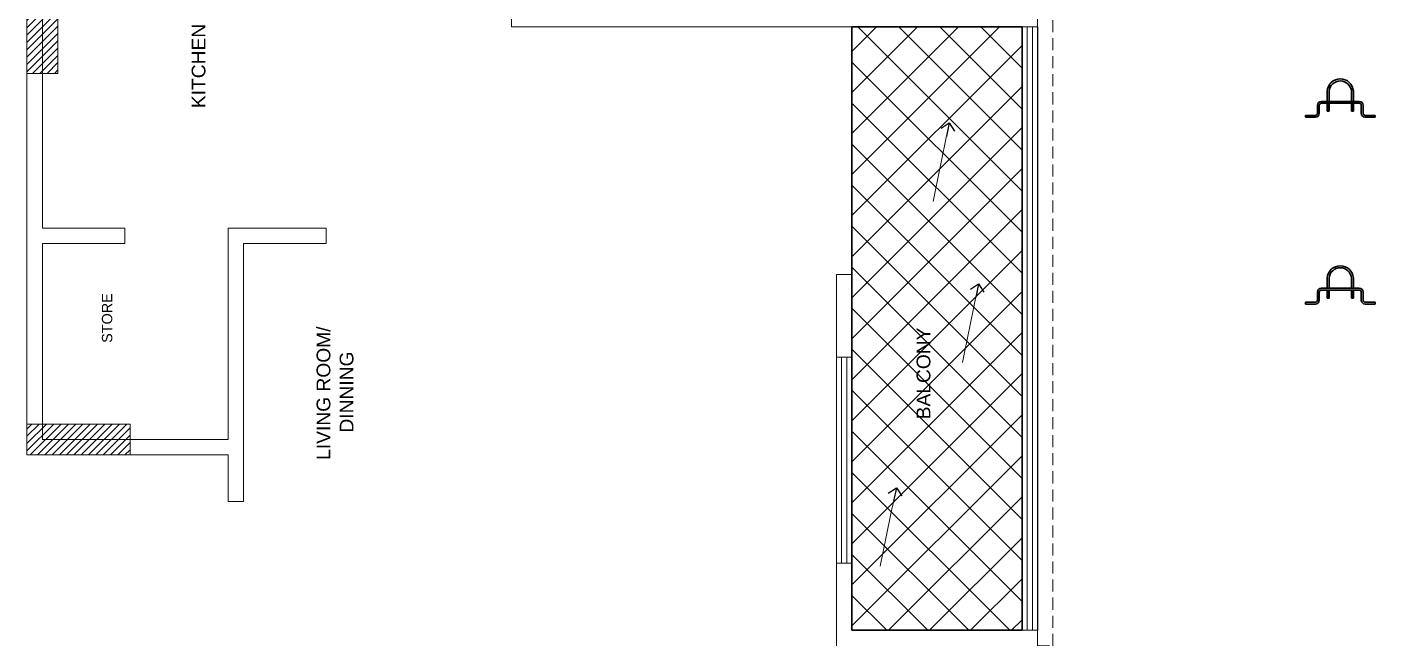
# Model space of a CAD drawing. Header units: inches. Extents: x 1807 to 67852, y 1160 to 20242.
# Drawn here: x 33241.3 to 33633.5, y 8972.9 to 9150.7 of the extents above; entities that cross this region are included whole.
import ezdxf

# ---------------------------------------------------------------- set-up
doc = ezdxf.new("R2010")
doc.units = ezdxf.units.IN
doc.header["$MEASUREMENT"] = 0
doc.linetypes.add('DASHED', pattern=[0.75, 0.5, -0.25])
doc.layers.get('0').update_dxf_attribs({"lineweight": 20})
for name, color, linetype, lineweight in [('AP_TEXT', 7, 'Continuous', 13), ('COLD WATER', 4, 'Continuous', 30), ('column_01', 7, 'Continuous', 18), ('HATCH', 8, 'Continuous', 0), ('N.WALL', 7, 'Continuous', 25), ('PROJ.', 8, 'DASHED', 20), ('RAILING', 8, 'Continuous', 25), ('Railing 01', 8, 'Continuous', 18), ('SUNK', 216, 'Continuous', 30), ('SUNK HTACH', 165, 'Continuous', 15), ('wall', 7, 'Continuous', 20), ('WINDOW', 8, 'Continuous', 15)]:
    doc.layers.add(name, color=color, linetype=linetype, lineweight=lineweight)
doc.styles.add('Krupalu', font='arial.ttf', dxfattribs={"height": 8})
doc.styles.add('Krupalu 1', font='arial.ttf')
doc.dimstyles.new('Krupalu', dxfattribs={"dimtxt": 4, "dimasz": 4, "dimexe": 0, "dimexo": 0, "dimgap": 0.09, "dimtad": 0, "dimtoh": 1, "dimdec": 0, "dimzin": 3, "dimdsep": 46, "dimlunit": 4, "dimtxsty": 'Krupalu', "dimblk": 'DOTSMALL', "dimcen": 0, "dimse1": 1, "dimse2": 1, "dimclrd": 256, "dimclre": 256, "dimclrt": 7, "dimadec": 0, "dimazin": 0, "dimtfac": 1, "dimtdec": 0, "dimtofl": 0, "dimtmove": 1, "dimatfit": 0, "dimldrblk": 'OPEN90', "dimfxl": 1, "dimtolj": 1, "dimtzin": 0, "dimlwd": -1, "dimarcsym": 0})
pattern_1 = [(45, (-2883.8112, 0), (-1.0606601718, 1.0606601718), [])]
pattern_2 = [(135, (33930.05652, 6419.67034), (0.20375861, 0.20375861), []), (135, (33929.85276, 6419.67034), (0.20375861, 0.20375861), [0.144079095, -0.072039548])]
pattern_3 = [(45, (33316.70546, 6419.67034), (-0.20375861, 0.20375861), []), (45, (33316.90922, 6419.67034), (-0.20375861, 0.20375861), [0.144079095, -0.072039548])]
pattern_4 = [(135, (33930.05652, 6365.31502), (0.20375861, 0.20375861), []), (135, (33929.85276, 6365.31502), (0.20375861, 0.20375861), [0.144079095, -0.072039548])]
pattern_5 = [(45, (33316.70546, 6365.31502), (-0.20375861, 0.20375861), []), (45, (33316.90922, 6365.31502), (-0.20375861, 0.20375861), [0.144079095, -0.072039548])]

# ---------------------------------------------------------------- blocks, each defined once
blk = doc.blocks.new('dfhtutrut')
at = {"layer": 'HATCH'}
h = blk.add_hatch(dxfattribs=at)
h.set_pattern_fill('ANSI31', color=256, scale=12, style=0)
h.set_pattern_definition(pattern_1)
h.paths.add_polyline_path([(142938.93, -630490.48), (142938.93, -630520.48), (142947.93, -630520.48), (142947.93, -630490.48)])
h = blk.add_hatch(dxfattribs=at)
h.set_pattern_fill('ANSI31', color=256, scale=12, style=0)
h.set_pattern_definition(pattern_1)
h.paths.add_polyline_path([(142938.93, -630631.48), (142968.93, -630631.48), (142968.93, -630622.48), (142938.93, -630622.48)])
at = {"layer": 'column_01'}
for points in [[(142938.93, -630490.48), (142938.93, -630520.48), (142947.93, -630520.48), (142947.93, -630490.48)], [(142938.93, -630631.48), (142968.93, -630631.48), (142968.93, -630622.48), (142938.93, -630622.48)]]:
    blk.add_lwpolyline(points, close=True, dxfattribs=at)
blk = doc.blocks.new('_DotSmall')
at = {"color": 0, "linetype": 'ByBlock', "const_width": 0.5}
blk.add_lwpolyline([(-0.0625, 0, 1), (0.0625, 0, 1)], format="xyb", close=True, dxfattribs=at)
blk = doc.blocks.new('_Open90')
at = {"color": 0, "linetype": 'ByBlock', "lineweight": -2}
for p, q in [((0, 0), (-1, 0)), ((-0.5, 0.5), (0, 0)), ((0, 0), (-0.5, -0.5))]:
    blk.add_line(p, q, dxfattribs=at)

msp = doc.modelspace()

# ---------------------------------------------------------------- hatches: boundary and pattern name
at = {"layer": 'COLD WATER'}
h = msp.add_hatch(dxfattribs=at)
h.set_pattern_fill('ANSI33', color=256, scale=1.152633, style=0)
h.set_pattern_definition(pattern_3)
h.paths.add_polyline_path([(33620.11, 9128.49), (33619.57, 9128.49), (33619.57, 9126.18), (33620.11, 9126.18)])
h = msp.add_hatch(dxfattribs=at)
h.set_pattern_fill('ANSI33', color=256, scale=1.152633, style=0)
h.set_pattern_definition(pattern_3)
h.paths.add_polyline_path([(33620.11, 9128.49), (33619.57, 9128.49), (33619.57, 9126.18), (33620.11, 9126.18)])
h = msp.add_hatch(dxfattribs=at)
h.set_pattern_fill('ANSI33', color=256, scale=1.152633, style=0)
h.set_pattern_definition(pattern_2)
h.paths.add_polyline_path([(33626.65, 9128.49), (33627.19, 9128.49), (33627.19, 9126.18), (33626.65, 9126.18)])
h = msp.add_hatch(dxfattribs=at)
h.set_pattern_fill('ANSI33', color=256, scale=1.152633, style=0)
h.set_pattern_definition(pattern_2)
h.paths.add_polyline_path([(33626.65, 9128.49), (33627.19, 9128.49), (33627.19, 9126.18), (33626.65, 9126.18)])
h = msp.add_hatch(dxfattribs=at)
h.set_pattern_fill('ANSI33', color=256, scale=1.152633, style=0)
h.set_pattern_definition(pattern_5)
h.paths.add_polyline_path([(33620.11, 9074.13), (33619.57, 9074.13), (33619.57, 9071.83), (33620.11, 9071.83)])
h = msp.add_hatch(dxfattribs=at)
h.set_pattern_fill('ANSI33', color=256, scale=1.152633, style=0)
h.set_pattern_definition(pattern_5)
h.paths.add_polyline_path([(33620.11, 9074.13), (33619.57, 9074.13), (33619.57, 9071.83), (33620.11, 9071.83)])
h = msp.add_hatch(dxfattribs=at)
h.set_pattern_fill('ANSI33', color=256, scale=1.152633, style=0)
h.set_pattern_definition(pattern_4)
h.paths.add_polyline_path([(33626.65, 9074.13), (33627.19, 9074.13), (33627.19, 9071.83), (33626.65, 9071.83)])
h = msp.add_hatch(dxfattribs=at)
h.set_pattern_fill('ANSI33', color=256, scale=1.152633, style=0)
h.set_pattern_definition(pattern_4)
h.paths.add_polyline_path([(33626.65, 9074.13), (33627.19, 9074.13), (33627.19, 9071.83), (33626.65, 9071.83)])
at = {"layer": 'SUNK HTACH', "ltscale": 10}
h = msp.add_hatch(dxfattribs=at)
h.set_pattern_fill('ANSI37', color=114, scale=67.5, angle=180, style=0)
h.set_pattern_definition([(135, (38121.4615, -55328.927), (5.9662135, 5.9662135), []), (45, (38121.4615, -55328.927), (5.9662135, -5.9662135), [])])
h.paths.add_polyline_path([(33481.29, 8975.17), (33530.79, 8975.17), (33530.79, 9150.67), (33481.29, 9150.67)])

# ---------------------------------------------------------------- linework, layer by layer
at = {"layer": 'COLD WATER'}
for p, q in [((33619.57, 9132), (33619.57, 9129.03)), ((33619.57, 9132), (33619.57, 9129.03)), ((33620.11, 9132), (33620.11, 9129.03)), ((33620.11, 9132), (33620.11, 9129.03)), ((33626.65, 9132), (33626.65, 9129.03)), ((33626.65, 9132), (33626.65, 9129.03)), ((33627.19, 9132), (33627.19, 9129.03)), ((33627.19, 9132), (33627.19, 9129.03)), ((33616.73, 9125.54), (33616.73, 9127.91)), ((33617.27, 9125.54), (33617.27, 9127.91)), ((33617.85, 9129.03), (33620.11, 9129.03)), ((33617.85, 9128.49), (33628.91, 9128.49)), ((33617.85, 9128.49), (33628.91, 9128.49)), ((33620.11, 9129.03), (33626.65, 9129.03)), ((33628.91, 9129.03), (33626.65, 9129.03)), ((33629.49, 9125.54), (33629.49, 9127.91)), ((33629.49, 9125.54), (33629.49, 9127.91)), ((33630.03, 9125.54), (33630.03, 9127.91)), ((33630.03, 9125.54), (33630.03, 9127.91)), ((33613.27, 9124.42), (33613.27, 9124.96)), ((33613.27, 9124.96), (33616.15, 9124.96)), ((33613.27, 9124.96), (33616.15, 9124.96)), ((33613.27, 9124.42), (33616.15, 9124.42)), ((33613.27, 9124.42), (33616.15, 9124.42)), ((33620.11, 9126.18), (33619.57, 9126.18)), ((33620.11, 9126.18), (33619.57, 9126.18)), ((33626.68, 9126.18), (33627.19, 9126.18)), ((33626.68, 9126.18), (33627.19, 9126.18)), ((33630.61, 9124.96), (33633.49, 9124.96)), ((33630.61, 9124.96), (33633.49, 9124.96)), ((33633.49, 9124.42), (33630.61, 9124.42)), ((33630.61, 9124.42), (33633.49, 9124.42)), ((33633.49, 9124.42), (33630.61, 9124.42)), ((33630.61, 9124.42), (33633.49, 9124.42)), ((33633.49, 9124.42), (33633.49, 9124.96)), ((33633.49, 9124.42), (33633.49, 9124.96)), ((33633.49, 9124.42), (33633.49, 9124.96)), ((33619.57, 9077.65), (33619.57, 9074.67)), ((33619.57, 9077.65), (33619.57, 9074.67)), ((33620.11, 9077.65), (33620.11, 9074.67)), ((33620.11, 9077.65), (33620.11, 9074.67)), ((33626.65, 9077.65), (33626.65, 9074.67)), ((33626.65, 9077.65), (33626.65, 9074.67)), ((33627.19, 9077.65), (33627.19, 9074.67)), ((33627.19, 9077.65), (33627.19, 9074.67)), ((33616.73, 9071.18), (33616.73, 9073.55)), ((33617.27, 9071.18), (33617.27, 9073.55)), ((33617.85, 9074.67), (33620.11, 9074.67)), ((33617.85, 9074.13), (33628.91, 9074.13)), ((33617.85, 9074.13), (33628.91, 9074.13)), ((33620.11, 9071.83), (33619.57, 9071.83)), ((33620.11, 9071.83), (33619.57, 9071.83)), ((33620.11, 9074.67), (33626.65, 9074.67)), ((33628.91, 9074.67), (33626.65, 9074.67)), ((33626.68, 9071.83), (33627.19, 9071.83)), ((33626.68, 9071.83), (33627.19, 9071.83)), ((33629.49, 9071.18), (33629.49, 9073.55)), ((33629.49, 9071.18), (33629.49, 9073.55)), ((33630.03, 9071.18), (33630.03, 9073.55)), ((33630.03, 9071.18), (33630.03, 9073.55)), ((33613.27, 9070.06), (33613.27, 9070.61)), ((33613.27, 9070.61), (33616.15, 9070.61)), ((33613.27, 9070.61), (33616.15, 9070.61)), ((33613.27, 9070.06), (33616.15, 9070.06)), ((33613.27, 9070.06), (33616.15, 9070.06)), ((33630.61, 9070.61), (33633.49, 9070.61)), ((33630.61, 9070.61), (33633.49, 9070.61)), ((33633.49, 9070.06), (33630.61, 9070.06)), ((33630.61, 9070.06), (33633.49, 9070.06)), ((33633.49, 9070.06), (33630.61, 9070.06)), ((33630.61, 9070.06), (33633.49, 9070.06)), ((33633.49, 9070.06), (33633.49, 9070.61)), ((33633.49, 9070.06), (33633.49, 9070.61)), ((33633.49, 9070.06), (33633.49, 9070.61))]:
    msp.add_line(p, q, dxfattribs=at)
at = {"layer": 'COLD WATER', "ltscale": 50}
for p, q in [((33633.49, 9124.42), (33633.49, 9124.87)), ((33633.49, 9070.06), (33633.49, 9070.52))]:
    msp.add_line(p, q, dxfattribs=at)
at = {"layer": 'COLD WATER'}
for points in [[(33619.57, 9126.18), (33619.57, 9128.49)], [(33619.57, 9126.18), (33619.57, 9128.49)], [(33620.11, 9126.18), (33620.11, 9128.49)], [(33620.11, 9126.18), (33620.11, 9128.49)], [(33626.65, 9126.18), (33626.65, 9128.49)], [(33626.65, 9126.18), (33626.65, 9128.49)], [(33627.19, 9126.18), (33627.19, 9128.49)], [(33627.19, 9126.18), (33627.19, 9128.49)], [(33619.57, 9071.83), (33619.57, 9074.13)], [(33619.57, 9071.83), (33619.57, 9074.13)], [(33620.11, 9071.83), (33620.11, 9074.13)], [(33620.11, 9071.83), (33620.11, 9074.13)], [(33626.65, 9071.83), (33626.65, 9074.13)], [(33626.65, 9071.83), (33626.65, 9074.13)], [(33627.19, 9071.83), (33627.19, 9074.13)], [(33627.19, 9071.83), (33627.19, 9074.13)]]:
    msp.add_lwpolyline(points, dxfattribs=at)
for centre, radius, start, end in [((33623.38, 9131.74), 3.82, 3.856, 176.144), ((33623.38, 9131.74), 3.82, 3.856, 176.144), ((33623.38, 9131.74), 3.24, 3.856, 176.144), ((33623.38, 9131.74), 3.24, 3.856, 176.144), ((33617.85, 9127.91), 1.12, 90, 180), ((33617.85, 9127.91), 0.576, 90, 180), ((33617.85, 9127.91), 0.576, 90, 180), ((33628.91, 9127.91), 1.12, 0, 90), ((33628.91, 9127.91), 0.576, 0, 90), ((33628.91, 9127.91), 0.576, 0, 90), ((33616.15, 9125.54), 1.12, 270, 0), ((33616.15, 9125.54), 0.576, 270, 0), ((33630.61, 9125.54), 1.12, 180, 270), ((33630.61, 9125.54), 1.12, 180, 270), ((33630.61, 9125.54), 0.576, 180, 270), ((33630.61, 9125.54), 0.576, 180, 270), ((33623.38, 9077.39), 3.82, 3.856, 176.144), ((33623.38, 9077.39), 3.82, 3.856, 176.144), ((33623.38, 9077.39), 3.24, 3.856, 176.144), ((33623.38, 9077.39), 3.24, 3.856, 176.144), ((33617.85, 9073.55), 1.12, 90, 180), ((33617.85, 9073.55), 0.576, 90, 180), ((33617.85, 9073.55), 0.576, 90, 180), ((33628.91, 9073.55), 1.12, 0, 90), ((33628.91, 9073.55), 0.576, 0, 90), ((33628.91, 9073.55), 0.576, 0, 90), ((33616.15, 9071.18), 1.12, 270, 0), ((33616.15, 9071.18), 0.576, 270, 0), ((33630.61, 9071.18), 1.12, 180, 270), ((33630.61, 9071.18), 1.12, 180, 270), ((33630.61, 9071.18), 0.576, 180, 270), ((33630.61, 9071.18), 0.576, 180, 270)]:
    msp.add_arc(centre, radius, start, end, dxfattribs=at)
at = {"layer": 'PROJ.', "ltscale": 7}
msp.add_lwpolyline([(33535.29, 8970.67), (33539.79, 8970.67), (33539.79, 9399.67), (33535.29, 9399.67)], dxfattribs=at)
at = {"layer": 'RAILING'}
for p, q in [((33530.79, 9150.67), (33530.79, 8975.17)), ((33535.29, 9150.67), (33535.29, 8975.17))]:
    msp.add_line(p, q, dxfattribs=at)
at = {"layer": 'Railing 01'}
for p, q in [((33532.29, 9150.67), (33532.29, 8975.17)), ((33533.79, 9150.67), (33533.79, 8975.17))]:
    msp.add_line(p, q, dxfattribs=at)
at = {"layer": 'SUNK'}
msp.add_lwpolyline([(33481.29, 8975.17), (33530.79, 8975.17), (33530.79, 9150.67), (33481.29, 9150.67)], close=True, dxfattribs=at)
at = {"layer": 'wall'}
for p, q in [((33241.29, 9279.67), (33241.29, 9026.17)), ((33245.79, 9279.67), (33245.79, 9092.17)), ((33382.29, 9239.17), (33382.29, 9150.67)), ((33535.29, 9150.67), (33535.29, 9155.17)), ((33382.29, 9150.67), (33535.29, 9150.67)), ((33269.79, 9092.17), (33245.79, 9092.17)), ((33269.79, 9092.17), (33269.79, 9087.67)), ((33328.29, 9092.17), (33299.79, 9092.17)), ((33299.79, 9092.17), (33299.79, 9030.67)), ((33328.29, 9092.17), (33328.29, 9087.67)), ((33269.79, 9087.67), (33245.79, 9087.67)), ((33245.79, 9087.67), (33245.79, 9030.67)), ((33328.29, 9087.67), (33304.29, 9087.67)), ((33304.29, 9087.67), (33304.29, 9012.67)), ((33476.79, 9078.67), (33481.29, 9078.67)), ((33476.79, 9078.67), (33476.79, 9054.67)), ((33481.29, 9078.67), (33481.29, 9054.67)), ((33476.79, 9054.67), (33481.29, 9054.67)), ((33299.79, 9030.67), (33245.79, 9030.67)), ((33299.79, 9026.17), (33241.29, 9026.17)), ((33299.79, 9026.17), (33299.79, 9012.67)), ((33304.29, 9012.67), (33299.79, 9012.67)), ((33476.79, 8994.67), (33481.29, 8994.67)), ((33476.79, 8994.67), (33476.79, 8970.67)), ((33481.29, 8994.67), (33481.29, 8975.17)), ((33535.29, 8975.17), (33481.29, 8975.17)), ((33535.29, 8975.17), (33535.29, 8966.17))]:
    msp.add_line(p, q, dxfattribs=at)
at = {"layer": 'WINDOW'}
for p, q in [((33476.79, 9054.67), (33476.79, 8994.67)), ((33478.29, 9054.67), (33478.29, 8994.67)), ((33479.79, 9054.67), (33479.79, 8994.67)), ((33481.29, 9054.67), (33481.29, 8994.67))]:
    msp.add_line(p, q, dxfattribs=at)

# ---------------------------------------------------------------- block references
at = {"layer": 'column_01'}
msp.add_blockref('dfhtutrut', (-109697.64, 639657.65), dxfattribs=at)

# ---------------------------------------------------------------- texts
at = {"layer": 'AP_TEXT', "style": 'Krupalu 1'}
for s, height, p in [('KITCHEN', 4, (33293.21, 9127.06)), ('STORE ', 3, (33266.09, 9058.79)), ('LIVING ROOM/', 4, (33329.55, 9024.75)), ('BALCONY', 4, (33504.12, 9036.54)), ('DINNING', 4, (33336.27, 9032.68))]:
    msp.add_text(s, height=height, rotation=90, dxfattribs=at).set_placement(p)

# ---------------------------------------------------------------- leaders
at = {"layer": 'N.WALL', "color": 1, "path_type": 1}
for points in [[(33509.63, 9122.77), (33504.92, 9099.95)], [(33518.15, 9075.93), (33513.43, 9053.11)], [(33494.23, 9016.64), (33489.52, 8993.82)]]:
    msp.add_leader(points, dimstyle='Krupalu', override={"dimgap": 0.09, "dimtad": 0, "dimclrd": 1}, dxfattribs=at)

doc.saveas('drawing.dxf')
